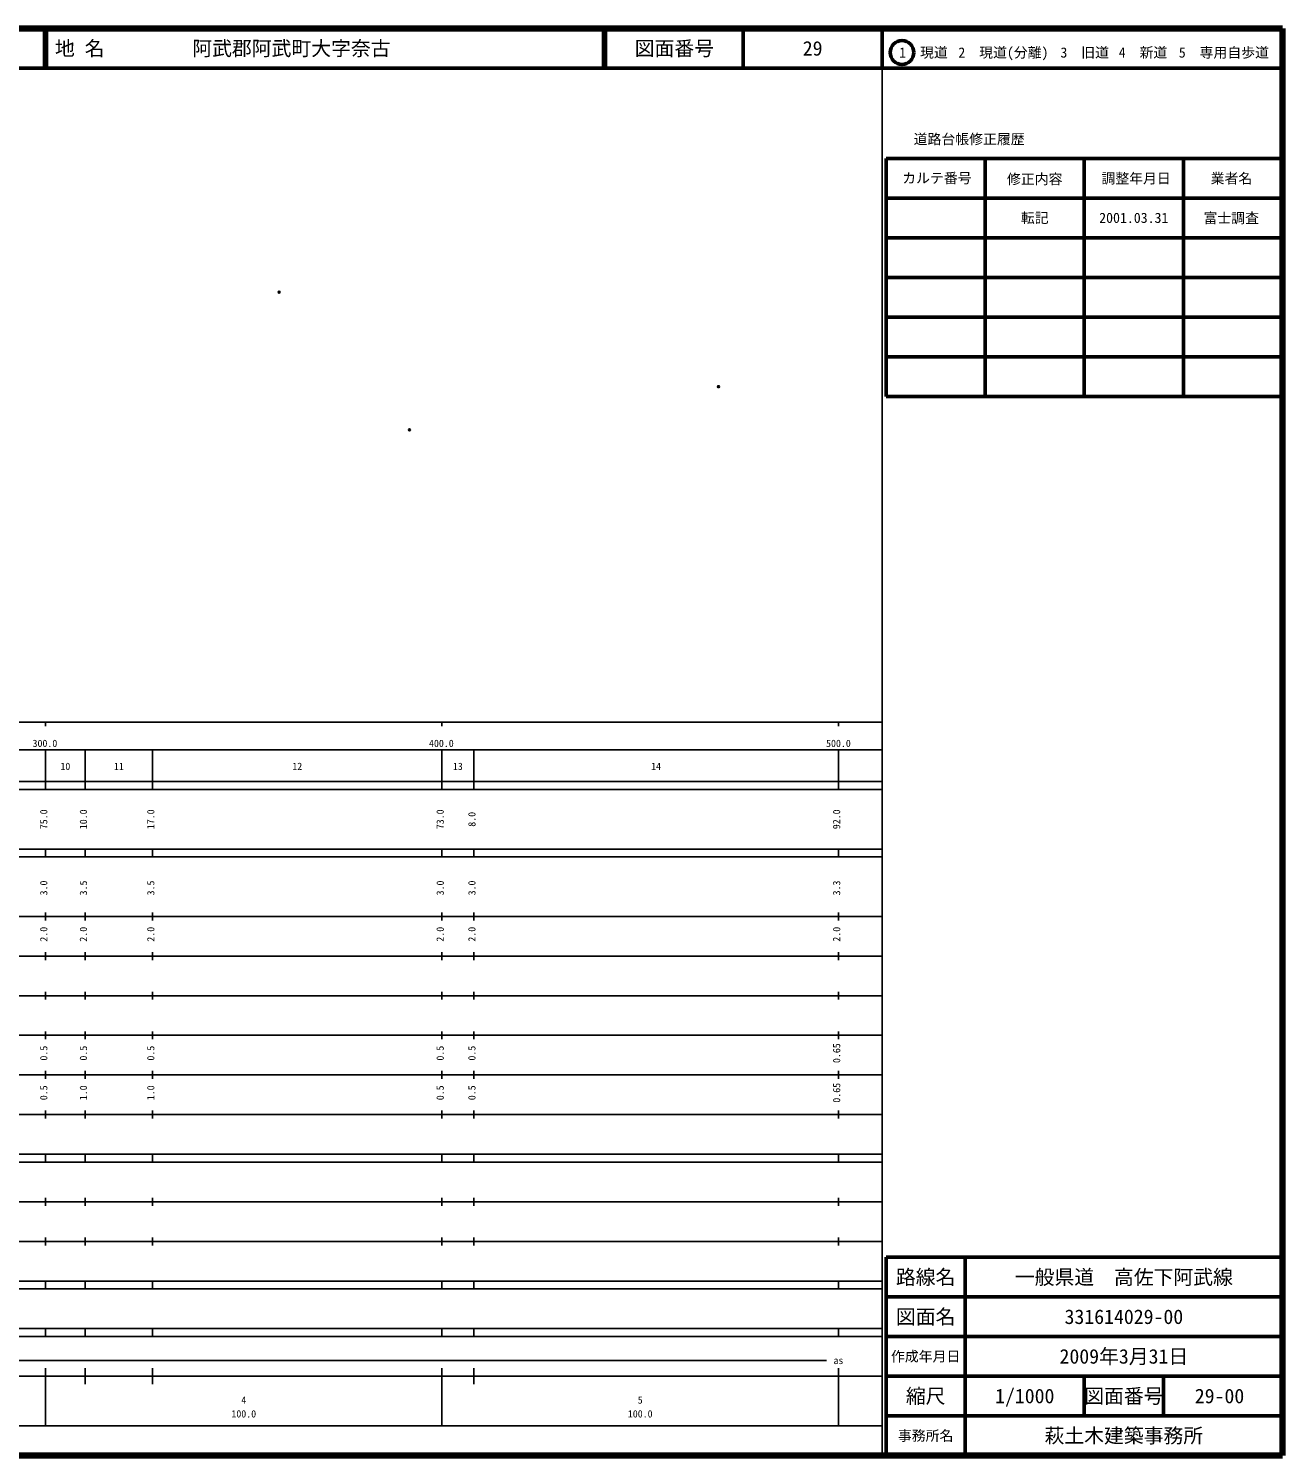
# Model space of a CAD drawing. Units: millimetres on the paper. Extents: x 40 to 680, y 20 to 380.
# Drawn here: x 363.7 to 680, y 20 to 380 of the extents above; entities that cross this region are included whole.
import ezdxf
from ezdxf.enums import TextEntityAlignment as Align

# ---------------------------------------------------------------- set-up
doc = ezdxf.new("R2010")
doc.units = ezdxf.units.MM
doc.header["$PDMODE"] = 32
doc.header["$PDSIZE"] = 0.5
doc.layers.add('M-OTRS', color=6, linetype='Continuous')
doc.layers.add('M-TTL-TXT', color=7, linetype='Continuous')
for name, color, linetype, lineweight in [('M-TTL', 2, 'Continuous', 140), ('M-TTL-BAND', 7, 'Continuous', 25), ('M-TTL-FRAM', 2, 'Continuous', 50), ('M-TTL-LINE', 7, 'Continuous', 50)]:
    doc.layers.add(name, color=color, linetype=linetype, lineweight=lineweight)
doc.styles.add('ＭＳ ゴシック', font='')
doc.styles.get('ＭＳ ゴシック').set_extended_font_data('MS Gothic')

msp = doc.modelspace()

# ---------------------------------------------------------------- linework, layer by layer
at = {"layer": 'M-OTRS'}
for p in [(426.904, 313.495), (537.754, 289.649), (459.777, 278.761)]:
    msp.add_point(p, dxfattribs=at)
at = {"layer": 'M-TTL'}
for p, q in [((680, 380), (40, 380)), ((680, 20), (680, 380)), ((40, 20), (680, 20))]:
    msp.add_line(p, q, dxfattribs=at)
at = {"layer": 'M-TTL-BAND'}
for p, q in [((579, 20), (579, 370)), ((40, 205), (579, 205)), ((368, 205), (368, 204)), ((468, 205), (468, 204)), ((568, 205), (568, 204)), ((68, 198), (579, 198)), ((368, 188), (368, 198)), ((378, 188), (378, 198)), ((395, 188), (395, 198)), ((468, 188), (468, 198)), ((476, 188), (476, 198)), ((568, 188), (568, 198)), ((40, 190), (579, 190)), ((40, 188), (579, 188)), ((40, 173), (579, 173)), ((368, 171), (368, 173)), ((378, 171), (378, 173)), ((395, 171), (395, 173)), ((468, 171), (468, 173)), ((476, 171), (476, 173)), ((568, 171), (568, 173)), ((40, 171), (579, 171)), ((40, 156), (579, 156)), ((368, 155), (368, 157)), ((378, 155), (378, 157)), ((395, 155), (395, 157)), ((468, 155), (468, 157)), ((476, 155), (476, 157)), ((568, 155), (568, 157)), ((46, 146), (579, 146)), ((368, 145), (368, 147)), ((378, 145), (378, 147)), ((395, 145), (395, 147)), ((468, 145), (468, 147)), ((476, 145), (476, 147)), ((568, 145), (568, 147)), ((368, 135), (368, 137)), ((378, 135), (378, 137)), ((395, 135), (395, 137)), ((468, 135), (468, 137)), ((476, 135), (476, 137)), ((568, 135), (568, 137)), ((52, 136), (579, 136)), ((46, 126), (579, 126)), ((368, 125), (368, 127)), ((378, 125), (378, 127)), ((395, 125), (395, 127)), ((468, 125), (468, 127)), ((476, 125), (476, 127)), ((568, 125), (568, 127)), ((52, 116), (579, 116)), ((368, 115), (368, 117)), ((378, 115), (378, 117)), ((395, 115), (395, 117)), ((468, 115), (468, 117)), ((476, 115), (476, 117)), ((568, 115), (568, 117)), ((46, 106), (579, 106)), ((368, 105), (368, 107)), ((378, 105), (378, 107)), ((395, 105), (395, 107)), ((468, 105), (468, 107)), ((476, 105), (476, 107)), ((568, 105), (568, 107)), ((40, 96), (579, 96)), ((40, 94), (579, 94)), ((368, 94), (368, 96)), ((378, 94), (378, 96)), ((395, 94), (395, 96)), ((468, 94), (468, 96)), ((476, 94), (476, 96)), ((568, 94), (568, 96)), ((49, 84), (579, 84)), ((368, 83), (368, 85)), ((378, 83), (378, 85)), ((395, 83), (395, 85)), ((468, 83), (468, 85)), ((476, 83), (476, 85)), ((568, 83), (568, 85)), ((40, 74), (579, 74)), ((368, 73), (368, 75)), ((378, 73), (378, 75)), ((395, 73), (395, 75)), ((468, 73), (468, 75)), ((476, 73), (476, 75)), ((568, 73), (568, 75)), ((40, 64), (579, 64)), ((40, 62), (579, 62)), ((368, 62), (368, 64)), ((378, 62), (378, 64)), ((395, 62), (395, 64)), ((468, 62), (468, 64)), ((476, 62), (476, 64)), ((568, 62), (568, 64)), ((40, 52), (579, 52)), ((368, 50), (368, 52)), ((378, 50), (378, 52)), ((395, 50), (395, 52)), ((468, 50), (468, 52)), ((476, 50), (476, 52)), ((568, 50), (568, 52)), ((40, 50), (579, 50)), ((71, 44), (565, 44)), ((40, 40), (579, 40)), ((368, 27.5), (368, 42)), ((378, 38), (378, 42)), ((395, 38), (395, 42)), ((468, 27.5), (468, 42)), ((476, 38), (476, 42)), ((568, 27.5), (568, 42)), ((68, 27.5), (579, 27.5))]:
    msp.add_line(p, q, dxfattribs=at)
at = {"layer": 'M-TTL-FRAM'}
for p, q in [((580, 347.197), (580, 287.197)), ((580, 347.197), (680, 347.197)), ((580, 287.197), (680, 287.197)), ((680, 70), (580, 70)), ((580, 70), (580, 20))]:
    msp.add_line(p, q, dxfattribs=at)
at = {"layer": 'M-TTL-LINE'}
for p, q in [((367.75, 380), (367.75, 370)), ((368.25, 380), (368.25, 370)), ((508.747, 380), (508.747, 370)), ((509.247, 380), (509.247, 370)), ((543.997, 380), (543.997, 370)), ((579, 380), (579, 370)), ((40, 370), (680, 370)), ((605, 347.197), (605, 287.197)), ((630, 347.197), (630, 287.197)), ((655, 347.197), (655, 287.197)), ((580, 337.197), (680, 337.197)), ((580, 327.197), (680, 327.197)), ((580, 317.197), (680, 317.197)), ((580, 307.197), (680, 307.197)), ((580, 297.197), (680, 297.197)), ((600, 70), (600, 20)), ((680, 60), (580, 60)), ((680, 50), (580, 50)), ((680, 40), (580, 40)), ((630, 40), (630, 30)), ((650, 40), (650, 30)), ((680, 30), (580, 30))]:
    msp.add_line(p, q, dxfattribs=at)
msp.add_circle((584.031, 373.958), 3, dxfattribs=at)

# ---------------------------------------------------------------- texts
at = {"layer": 'M-TTL-BAND', "style": 'ＭＳ ゴシック'}
for s, p in [('300.0', (367.844, 198.195)), ('400.0', (467.844, 198.195)), ('500.0', (568, 198.195)), ('10', (373, 192.405)), ('11', (386.5, 192.405)), ('12', (431.5, 192.405)), ('13', (472, 192.405)), ('14', (522, 192.405)), ('as', (568, 42.5)), ('4', (418, 32.523)), ('5', (518, 32.523)), ('100.0', (418, 29.033)), ('100.0', (518, 29.033))]:
    msp.add_text(s, height=1.833, dxfattribs=at).set_placement(p, align=Align.BOTTOM_CENTER)
for s, p in [('75.0', (369, 180.5)), ('10.0', (379, 180.5)), ('17.0', (396, 180.5)), ('73.0', (469, 180.5)), ('8.0', (477, 180.5)), ('92.0', (569, 180.5)), ('3.0', (369, 163.174)), ('3.5', (379, 163.174)), ('3.5', (396, 163.174)), ('3.0', (469, 163.174)), ('3.0', (477, 163.174)), ('3.3', (569, 163.174)), ('2.0', (369, 151.5)), ('2.0', (379, 151.5)), ('2.0', (396, 151.5)), ('2.0', (469, 151.5)), ('2.0', (477, 151.5)), ('2.0', (569, 151.5)), ('0.5', (369, 121.5)), ('0.5', (379, 121.5)), ('0.5', (396, 121.5)), ('0.5', (469, 121.5)), ('0.5', (477, 121.5)), ('0.65', (569, 121.5)), ('0.5', (369, 111.5)), ('1.0', (379, 111.5)), ('1.0', (396, 111.5)), ('0.5', (469, 111.5)), ('0.5', (477, 111.5)), ('0.65', (569, 111.5))]:
    msp.add_text(s, height=1.833, rotation=90, dxfattribs=at).set_placement(p, align=Align.BOTTOM_CENTER)
at = {"layer": 'M-TTL-TXT', "style": 'ＭＳ ゴシック'}
for s, p in [('地 名', (370.38, 375)), ('阿武郡阿武町大字奈古', (405.024, 375))]:
    msp.add_text(s, height=3.666, dxfattribs=at).set_placement(p, align=Align.MIDDLE_LEFT)
for s, height, p in [('図面番号', 3.666, (526.622, 375)), ('29', 3.666, (561.497, 375)), ('1\u3000現道', 2.566, (589.448, 373.958)), ('2\u3000現道(分離)', 2.566, (609.619, 373.958)), ('3\u3000旧道', 2.566, (630.121, 373.958)), ('4\u3000新道', 2.566, (644.824, 373.958)), ('5\u3000専用自歩道', 2.566, (665.228, 373.958)), ('道路台帳修正履歴', 2.566, (600.968, 352.113)), ('カルテ番号', 2.566, (592.839, 342.277)), ('修正内容', 2.566, (617.509, 342.023)), ('調整年月日', 2.566, (643.089, 342.197)), ('業者名', 2.566, (667.134, 342.197)), ('転記', 2.566, (617.5, 332.245)), ('2001.03.31', 2.566, (642.5, 332.245)), ('富士調査', 2.566, (667.077, 332.189)), ('路線名', 3.666, (590, 65)), ('路線名', 3.666, (590, 65)), ('一般県道\u3000高佐下阿武線', 3.666, (640, 65)), ('図面名', 3.666, (590, 55)), ('図面名', 3.666, (590, 55)), ('331614029-00', 3.666, (640, 55)), ('2009年3月31日', 3.666, (640, 45)), ('作成年月日', 2.566, (590, 45)), ('作成年月日', 2.566, (590, 45)), ('縮尺', 3.666, (590, 35)), ('縮尺', 3.666, (590, 35)), ('1/1000', 3.666, (615, 35)), ('図面番号', 3.666, (640, 35)), ('図面番号', 3.666, (640, 35)), ('29-00', 3.666, (664.125, 35)), ('事務所名', 2.566, (590, 25)), ('事務所名', 2.566, (590, 25)), ('萩土木建築事務所', 3.666, (640, 25))]:
    msp.add_text(s, height=height, dxfattribs=at).set_placement(p, align=Align.MIDDLE_CENTER)

doc.saveas('drawing.dxf')
